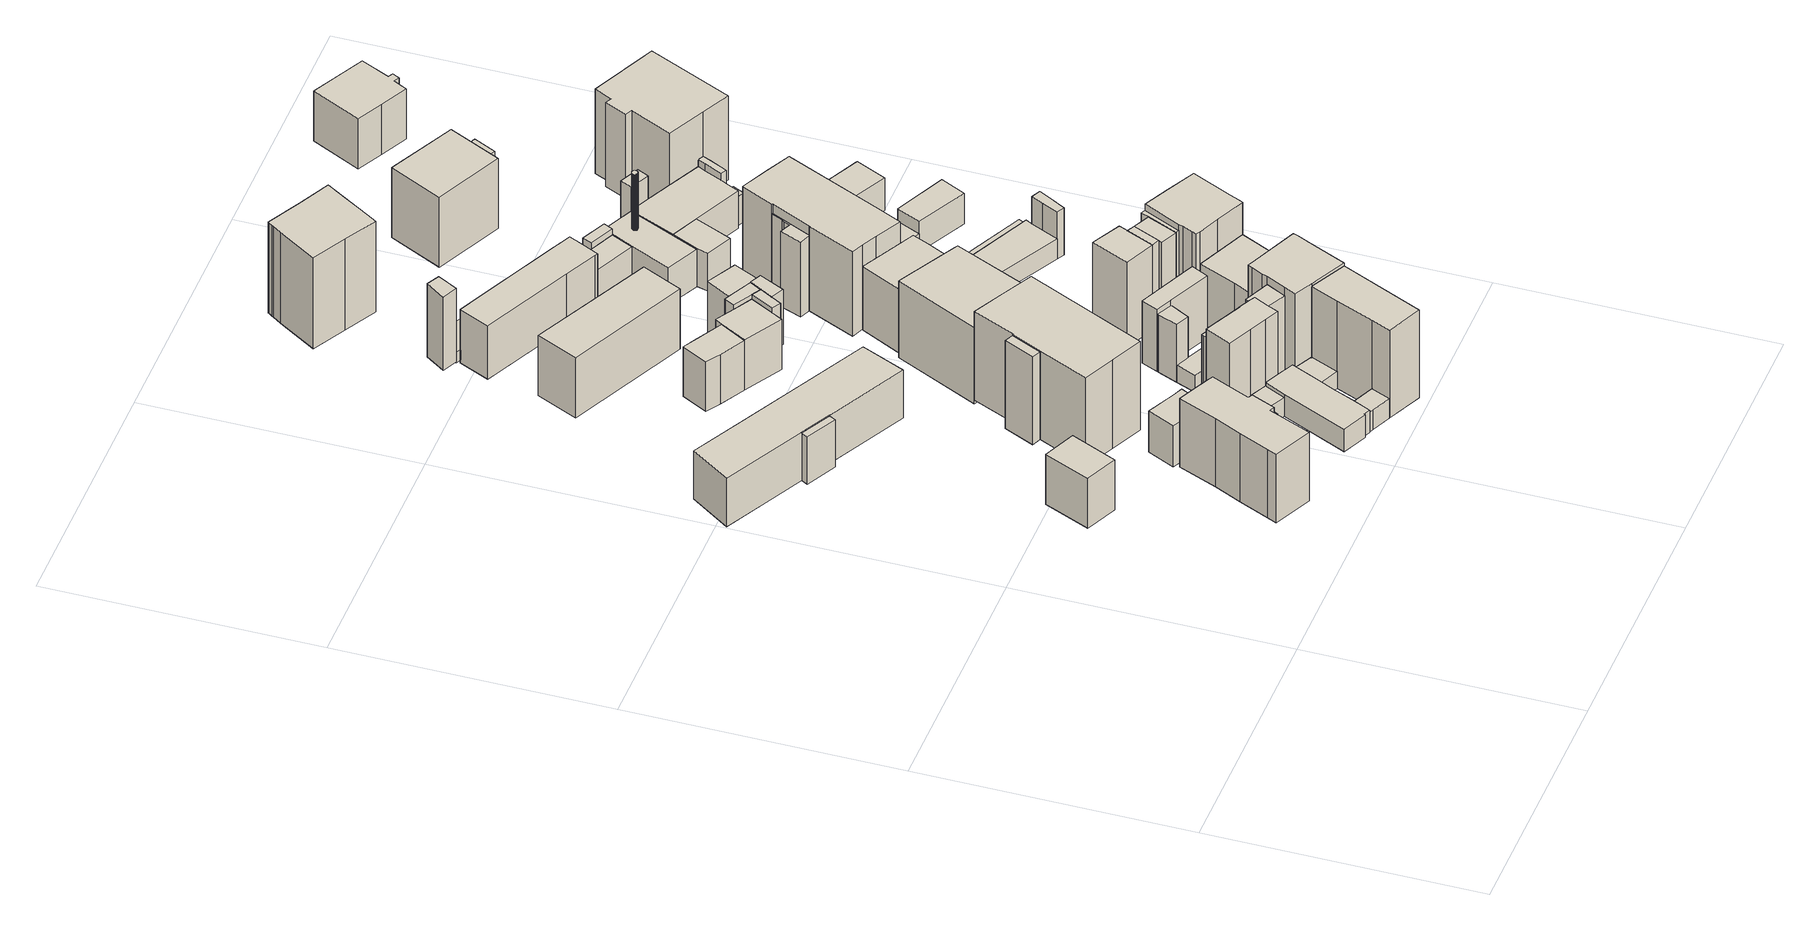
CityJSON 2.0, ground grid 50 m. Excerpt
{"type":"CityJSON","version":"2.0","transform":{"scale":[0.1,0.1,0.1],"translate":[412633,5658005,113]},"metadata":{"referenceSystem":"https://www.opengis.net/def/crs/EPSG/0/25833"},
"CityObjects":{
"building1":{"type":"Building","attributes":{"Dachtyp_tdc":"tdcFreeFormRoof","Gemeindeschluessel":14612000,"Dachneigung":56.43,"QualitaetDacherkennung":4,"Geometrietyp2DReferenz":"3000","measuredHeight":13.02,"function":"31001_9998","roofType":"5000"},"geometry":[{"type":"Solid","lod":"1","boundaries":[[[[0,1,2,3]],[[4,5,6,7]],[[3,5,4,0]],[[2,6,5,3]],[[1,7,6,2]],[[0,4,7,1]]]]}]},
"building2":{"type":"Building","attributes":{"Dachtyp_tdc":"tdcPolyFlatRoof","Gemeindeschluessel":14612000,"Dachneigung":4.66,"QualitaetDacherkennung":61,"Geometrietyp2DReferenz":"3000","measuredHeight":14.81,"function":"31001_9998","roofType":"2100"},"geometry":[{"type":"Solid","lod":"1","boundaries":[[[[8,9,10,11,12,13,14,15,16,17,18,19,20]],[[21,22,23,24,25,26,27,28,29,30,31,32,33]],[[20,22,21,8]],[[19,23,22,20]],[[18,24,23,19]],[[17,25,24,18]],[[16,26,25,17]],[[15,27,26,16]],[[14,28,27,15]],[[13,29,28,14]],[[12,30,29,13]],[[11,31,30,12]],[[10,32,31,11]],[[9,33,32,10]],[[8,21,33,9]]]]}]},
"building3":{"type":"Building","attributes":{"Gemeindeschluessel":14612000,"Geometrietyp2DReferenz":"3000","function":"31001_9998","roofType":"9999"},"children":["building3-1","building3-2"]},
"building3-1":{"type":"BuildingPart","attributes":{"Dachtyp_tdc":"tdcPolyFlatRoof","Dachneigung":5.91,"QualitaetDacherkennung":40,"Geometrietyp2DReferenz":"3000","measuredHeight":9.98,"roofType":"2100"},"parents":["building3"],"geometry":[{"type":"Solid","lod":"1","boundaries":[[[[34,35,36,37,38,39]],[[40,41,42,43,44,45]],[[39,41,40,34]],[[38,42,41,39]],[[37,43,42,38]],[[36,44,43,37]],[[35,45,44,36]],[[34,40,45,35]]]]}]},
"building3-2":{"type":"BuildingPart","attributes":{"Dachtyp_tdc":"tdcPolyFlatRoof","Dachneigung":2.6,"QualitaetDacherkennung":76,"Geometrietyp2DReferenz":"3000","measuredHeight":10.34,"roofType":"2100"},"parents":["building3"],"geometry":[{"type":"Solid","lod":"1","boundaries":[[[[46,47,48,49,50,51,52,53,54]],[[55,44,43,42,41,56,57,58,59]],[[54,44,55,46]],[[53,43,44,54]],[[52,42,43,53]],[[51,41,42,52]],[[50,56,41,51]],[[49,57,56,50]],[[48,58,57,49]],[[47,59,58,48]],[[46,55,59,47]]]]}]},
"building4":{"type":"Building","attributes":{"Dachtyp_tdc":"tdcGableRoof","Gemeindeschluessel":14612000,"Dachneigung":39.51,"QualitaetDacherkennung":8,"Geometrietyp2DReferenz":"3000","measuredHeight":11.04,"function":"31001_9998","roofType":"3100"},"geometry":[{"type":"Solid","lod":"1","boundaries":[[[[60,61,62,63,64,65,66]],[[67,68,69,70,71,72,73]],[[66,68,67,60]],[[65,69,68,66]],[[64,70,69,65]],[[63,71,70,64]],[[62,72,71,63]],[[61,73,72,62]],[[60,67,73,61]]]]}]},
"building5":{"type":"Building","attributes":{"Dachtyp_tdc":"tdcPolyFlatRoof","Gemeindeschluessel":14612000,"Dachneigung":2.84,"QualitaetDacherkennung":62,"Geometrietyp2DReferenz":"3000","measuredHeight":3.71,"function":"31001_9998","roofType":"2100"},"geometry":[{"type":"Solid","lod":"1","boundaries":[[[[74,75,76,77,78,79]],[[80,81,82,83,84,85]],[[79,81,80,74]],[[78,82,81,79]],[[77,83,82,78]],[[76,84,83,77]],[[75,85,84,76]],[[74,80,85,75]]]]}]},
"building6":{"type":"Building","attributes":{"Dachtyp_tdc":"tdcFreeFormRoof","Gemeindeschluessel":14612000,"Dachneigung":14.26,"QualitaetDacherkennung":18,"Geometrietyp2DReferenz":"3000","measuredHeight":3.94,"function":"31001_9998","roofType":"5000"},"geometry":[{"type":"Solid","lod":"1","boundaries":[[[[86,87,88,89,90,91,92]],[[93,94,95,96,97,98,99]],[[92,94,93,86]],[[91,95,94,92]],[[90,96,95,91]],[[89,97,96,90]],[[88,98,97,89]],[[87,99,98,88]],[[86,93,99,87]]]]}]},
"building7":{"type":"Building","attributes":{"Gemeindeschluessel":14612000,"Geometrietyp2DReferenz":"3000","function":"31001_9998","roofType":"9999"},"children":["building7-1","building7-2"]},
"building7-1":{"type":"BuildingPart","attributes":{"Dachtyp_tdc":"tdcGableRoof","Dachneigung":34.18,"QualitaetDacherkennung":71,"Geometrietyp2DReferenz":"3000","measuredHeight":20.74,"roofType":"3100"},"parents":["building7"],"geometry":[{"type":"Solid","lod":"1","boundaries":[[[[100,101,102,103,104,105,106,107,108]],[[109,110,111,112,113,114,115,116,117]],[[108,109,117,100]],[[107,110,109,108]],[[106,111,110,107]],[[105,112,111,106]],[[104,113,112,105]],[[103,114,113,104]],[[102,115,114,103]],[[101,116,115,102]],[[100,117,116,101]]]]}]},
"building7-2":{"type":"BuildingPart","attributes":{"Dachtyp_tdc":"tdcGableRoof","Dachneigung":34.42,"QualitaetDacherkennung":62,"Geometrietyp2DReferenz":"3000","measuredHeight":19.42,"roofType":"3100"},"parents":["building7"],"geometry":[{"type":"Solid","lod":"1","boundaries":[[[[118,119,120,121]],[[122,123,109,117]],[[121,122,117,118]],[[120,123,122,121]],[[119,109,123,120]],[[118,117,109,119]]]]}]},
"building8":{"type":"Building","attributes":{"Dachtyp_tdc":"tdcPolyFlatRoof","Gemeindeschluessel":14612000,"Dachneigung":3.23,"QualitaetDacherkennung":79,"Geometrietyp2DReferenz":"3000","measuredHeight":4.86,"function":"31001_9998","roofType":"2100"},"geometry":[{"type":"Solid","lod":"1","boundaries":[[[[124,125,126,127,128,129,130,131,132,133,134]],[[135,136,137,138,139,140,141,142,143,144,145]],[[134,136,135,124]],[[133,137,136,134]],[[132,138,137,133]],[[131,139,138,132]],[[130,140,139,131]],[[129,141,140,130]],[[128,142,141,129]],[[127,143,142,128]],[[126,144,143,127]],[[125,145,144,126]],[[124,135,145,125]]]]}]},
"building9":{"type":"Building","attributes":{"Dachtyp_tdc":"tdcFreeFormRoof","Gemeindeschluessel":14612000,"Dachneigung":26.87,"QualitaetDacherkennung":18,"Geometrietyp2DReferenz":"3000","measuredHeight":4.4,"function":"31001_9998","roofType":"5000"},"geometry":[{"type":"Solid","lod":"1","boundaries":[[[[146,147,148,149]],[[150,151,152,153]],[[149,151,150,146]],[[148,152,151,149]],[[147,153,152,148]],[[146,150,153,147]]]]}]},
"building10":{"type":"Building","attributes":{"Gemeindeschluessel":14612000,"Geometrietyp2DReferenz":"3000","function":"31001_9998","roofType":"9999"},"children":["building10-1","building10-2","building10-3"]},
"building10-1":{"type":"BuildingPart","attributes":{"Dachtyp_tdc":"tdcPolyFlatRoof","Dachneigung":3.14,"QualitaetDacherkennung":59,"Geometrietyp2DReferenz":"3000","measuredHeight":17.77,"roofType":"2100"},"parents":["building10"],"geometry":[{"type":"Solid","lod":"1","boundaries":[[[[154,155,156,157,158,159,160,161,162,163]],[[164,165,166,167,168,169,170,171,172,173]],[[163,165,164,154]],[[162,166,165,163]],[[161,167,166,162]],[[160,168,167,161]],[[159,169,168,160]],[[158,170,169,159]],[[157,171,170,158]],[[156,172,171,157]],[[155,173,172,156]],[[154,164,173,155]]]]}]},
"building10-2":{"type":"BuildingPart","attributes":{"Dachtyp_tdc":"tdcFreeFormRoof","Dachneigung":76.85,"QualitaetDacherkennung":22,"Geometrietyp2DReferenz":"3000","measuredHeight":17,"roofType":"5000"},"parents":["building10"],"geometry":[{"type":"Solid","lod":"1","boundaries":[[[[174,175,176,177,178,179]],[[164,180,181,182,166,165]],[[179,180,164,174]],[[178,181,180,179]],[[177,182,181,178]],[[176,166,182,177]],[[175,165,166,176]],[[174,164,165,175]]]]}]},
"building10-3":{"type":"BuildingPart","attributes":{"Dachtyp_tdc":"tdcPolyFlatRoof","Dachneigung":0,"QualitaetDacherkennung":33,"Geometrietyp2DReferenz":"3000","measuredHeight":17.25,"roofType":"1000"},"parents":["building10"],"geometry":[{"type":"Solid","lod":"1","boundaries":[[[[183,184,185,186,187,188]],[[189,169,168,167,190,191]],[[188,169,189,183]],[[187,168,169,188]],[[186,167,168,187]],[[185,190,167,186]],[[184,191,190,185]],[[183,189,191,184]]]]}]},
"building11":{"type":"Building","attributes":{"Gemeindeschluessel":14612000,"Geometrietyp2DReferenz":"3000","function":"31001_9998","roofType":"9999"},"children":["building11-1","building11-2","building11-3"]},
"building11-1":{"type":"BuildingPart","attributes":{"Dachtyp_tdc":"tdcPolyFlatRoof","Dachneigung":9.46,"QualitaetDacherkennung":52,"Geometrietyp2DReferenz":"3000","measuredHeight":19.07,"roofType":"2100"},"parents":["building11"],"geometry":[{"type":"Solid","lod":"1","boundaries":[[[[192,193,194,195,196,197,198]],[[199,200,201,202,203,204,205]],[[198,200,199,192]],[[197,201,200,198]],[[196,202,201,197]],[[195,203,202,196]],[[194,204,203,195]],[[193,205,204,194]],[[192,199,205,193]]]]}]},
"building11-2":{"type":"BuildingPart","attributes":{"Dachtyp_tdc":"tdcPolyFlatRoof","Dachneigung":0,"QualitaetDacherkennung":39,"Geometrietyp2DReferenz":"3000","measuredHeight":3.65,"roofType":"1000"},"parents":["building11"],"geometry":[{"type":"Solid","lod":"1","boundaries":[[[[206,207,208,209,210]],[[211,212,213,202,201]],[[210,212,211,206]],[[209,213,212,210]],[[208,202,213,209]],[[207,201,202,208]],[[206,211,201,207]]]]}]},
"building11-3":{"type":"BuildingPart","attributes":{"Dachtyp_tdc":"tdcGableRoof","Dachneigung":26.27,"QualitaetDacherkennung":17,"Geometrietyp2DReferenz":"3000","measuredHeight":5.12,"roofType":"3100"},"parents":["building11"],"geometry":[{"type":"Solid","lod":"1","boundaries":[[[[214,215,216,217,218,219]],[[199,220,221,222,223,200]],[[219,220,199,214]],[[218,221,220,219]],[[217,222,221,218]],[[216,223,222,217]],[[215,200,223,216]],[[214,199,200,215]]]]}]},
"building12":{"type":"Building","attributes":{"Dachtyp_tdc":"tdcPolyFlatRoof","Gemeindeschluessel":14612000,"Dachneigung":5.57,"QualitaetDacherkennung":49,"Geometrietyp2DReferenz":"3000","measuredHeight":13.03,"function":"31001_9998","roofType":"2100"},"geometry":[{"type":"Solid","lod":"1","boundaries":[[[[224,225,226,227]],[[228,229,230,231]],[[227,229,228,224]],[[226,230,229,227]],[[225,231,230,226]],[[224,228,231,225]]]]}]},
"building13":{"type":"Building","attributes":{"Dachtyp_tdc":"tdcPolyFlatRoof","Gemeindeschluessel":14612000,"Dachneigung":16.61,"QualitaetDacherkennung":39,"Geometrietyp2DReferenz":"3000","measuredHeight":15.86,"function":"31001_9998","roofType":"2100"},"geometry":[{"type":"Solid","lod":"1","boundaries":[[[[232,233,234,235]],[[236,237,238,239]],[[235,237,236,232]],[[234,238,237,235]],[[233,239,238,234]],[[232,236,239,233]]]]}]},
"building14":{"type":"Building","attributes":{"Gemeindeschluessel":14612000,"Geometrietyp2DReferenz":"3000","function":"31001_9998","roofType":"9999"},"children":["building14-1","building14-2","building14-3","building14-4","building14-5","building14-6"]},
"building14-1":{"type":"BuildingPart","attributes":{"Dachtyp_tdc":"tdcFreeFormRoof","Dachneigung":58.88,"QualitaetDacherkennung":21,"Geometrietyp2DReferenz":"3000","measuredHeight":12.53,"roofType":"5000"},"parents":["building14"],"geometry":[{"type":"Solid","lod":"1","boundaries":[[[[240,241,242,243]],[[244,245,246,247]],[[243,245,244,240]],[[242,246,245,243]],[[241,247,246,242]],[[240,244,247,241]]]]}]},
"building14-2":{"type":"BuildingPart","attributes":{"Dachtyp_tdc":"tdcHipAndGableRoof","Dachneigung":10.79,"QualitaetDacherkennung":48,"Geometrietyp2DReferenz":"3000","measuredHeight":10.87,"roofType":"5000"},"parents":["building14"],"geometry":[{"type":"Solid","lod":"1","boundaries":[[[[248,249,250,251,252,253,254]],[[255,256,257,258,259,260,261]],[[254,256,255,248]],[[253,257,256,254]],[[252,258,257,253]],[[251,259,258,252]],[[250,260,259,251]],[[249,261,260,250]],[[248,255,261,249]]]]}]},
"building14-3":{"type":"BuildingPart","attributes":{"Dachtyp_tdc":"tdcFreeFormRoof","Dachneigung":60.31,"QualitaetDacherkennung":21,"Geometrietyp2DReferenz":"3000","measuredHeight":12.49,"roofType":"5000"},"parents":["building14"],"geometry":[{"type":"Solid","lod":"1","boundaries":[[[[262,263,264,265,266]],[[267,268,244,269,257]],[[266,268,267,262]],[[265,244,268,266]],[[264,269,244,265]],[[263,257,269,264]],[[262,267,257,263]]]]}]},
"building14-4":{"type":"BuildingPart","attributes":{"Dachtyp_tdc":"tdcFreeFormRoof","Dachneigung":66.16,"QualitaetDacherkennung":23,"Geometrietyp2DReferenz":"3000","measuredHeight":12.56,"roofType":"5000"},"parents":["building14"],"geometry":[{"type":"Solid","lod":"1","boundaries":[[[[270,271,272,273]],[[258,269,274,259]],[[273,269,258,270]],[[272,274,269,273]],[[271,259,274,272]],[[270,258,259,271]]]]}]},
"building14-5":{"type":"BuildingPart","attributes":{"Dachtyp_tdc":"tdcPolyFlatRoof","Dachneigung":0,"QualitaetDacherkennung":63,"Geometrietyp2DReferenz":"3000","measuredHeight":10.43,"roofType":"1000"},"parents":["building14"],"geometry":[{"type":"Solid","lod":"1","boundaries":[[[[275,276,277,278]],[[268,279,280,245]],[[278,279,268,275]],[[277,280,279,278]],[[276,245,280,277]],[[275,268,245,276]]]]}]},
"building14-6":{"type":"BuildingPart","attributes":{"Dachtyp_tdc":"tdcPolyFlatRoof","Dachneigung":0,"QualitaetDacherkennung":40,"Geometrietyp2DReferenz":"3000","measuredHeight":10.34,"roofType":"1000"},"parents":["building14"],"geometry":[{"type":"Solid","lod":"1","boundaries":[[[[281,282,283,284,285,286]],[[287,288,255,261,289,290]],[[286,288,287,281]],[[285,255,288,286]],[[284,261,255,285]],[[283,289,261,284]],[[282,290,289,283]],[[281,287,290,282]]]]}]},
"building15":{"type":"Building","attributes":{"Dachtyp_tdc":"tdcFreeFormRoof","Gemeindeschluessel":14612000,"Dachneigung":31.89,"QualitaetDacherkennung":73,"Geometrietyp2DReferenz":"3000","measuredHeight":18.28,"function":"31001_9998","roofType":"5000"},"geometry":[{"type":"Solid","lod":"1","boundaries":[[[[291,292,293,294,295,296,297]],[[298,299,300,301,302,303,304]],[[297,299,298,291]],[[296,300,299,297]],[[295,301,300,296]],[[294,302,301,295]],[[293,303,302,294]],[[292,304,303,293]],[[291,298,304,292]]]]}]},
"building16":{"type":"Building","attributes":{"Gemeindeschluessel":14612000,"Geometrietyp2DReferenz":"3000","function":"31001_9998","roofType":"9999"},"children":["building16-1","building16-2","building16-3"]},
"building16-1":{"type":"BuildingPart","attributes":{"Dachtyp_tdc":"tdcFreeFormRoof","Dachneigung":66.15,"QualitaetDacherkennung":8,"Geometrietyp2DReferenz":"3000","measuredHeight":14.99,"roofType":"5000"},"parents":["building16"],"geometry":[{"type":"Solid","lod":"1","boundaries":[[[[305,306,307,308,309]],[[310,311,312,313,314]],[[309,311,310,305]],[[308,312,311,309]],[[307,313,312,308]],[[306,314,313,307]],[[305,310,314,306]]]]}]},
"building16-2":{"type":"BuildingPart","attributes":{"Dachtyp_tdc":"tdcFreeFormRoof","Dachneigung":61.25,"QualitaetDacherkennung":11,"Geometrietyp2DReferenz":"3000","measuredHeight":13.51,"roofType":"5000"},"parents":["building16"],"geometry":[{"type":"Solid","lod":"1","boundaries":[[[[315,316,317,318,319,320]],[[312,321,322,323,324,313]],[[320,321,312,315]],[[319,322,321,320]],[[318,323,322,319]],[[317,324,323,318]],[[316,313,324,317]],[[315,312,313,316]]]]}]},
"building16-3":{"type":"BuildingPart","attributes":{"Dachtyp_tdc":"tdcPolyFlatRoof","Dachneigung":2.77,"QualitaetDacherkennung":56,"Geometrietyp2DReferenz":"3000","measuredHeight":3.61,"roofType":"2100"},"parents":["building16"],"geometry":[{"type":"Solid","lod":"1","boundaries":[[[[325,326,327,328,329,330]],[[331,332,333,323,322,334]],[[330,332,331,325]],[[329,333,332,330]],[[328,323,333,329]],[[327,322,323,328]],[[326,334,322,327]],[[325,331,334,326]]]]}]},
"building17":{"type":"Building","attributes":{"Dachtyp_tdc":"tdcPolyFlatRoof","Gemeindeschluessel":14612000,"Dachneigung":0,"QualitaetDacherkennung":69,"Geometrietyp2DReferenz":"3000","measuredHeight":2.19,"function":"31001_9998","roofType":"1000"},"geometry":[{"type":"Solid","lod":"1","boundaries":[[[[335,336,337,338,339,340,341]],[[342,343,344,345,346,347,348]],[[341,343,342,335]],[[340,344,343,341]],[[339,345,344,340]],[[338,346,345,339]],[[337,347,346,338]],[[336,348,347,337]],[[335,342,348,336]]]]}]},
"building18":{"type":"Building","attributes":{"Dachtyp_tdc":"tdcFreeFormRoof","Gemeindeschluessel":14612000,"Dachneigung":34.57,"QualitaetDacherkennung":70,"Geometrietyp2DReferenz":"3000","measuredHeight":20.98,"function":"31001_9998","roofType":"5000"},"geometry":[{"type":"Solid","lod":"1","boundaries":[[[[349,350,351,352,353,354,355,356,357,358,359,360]],[[213,189,191,361,362,363,364,365,366,367,204,203]],[[360,189,213,349]],[[359,191,189,360]],[[358,361,191,359]],[[357,362,361,358]],[[356,363,362,357]],[[355,364,363,356]],[[354,365,364,355]],[[353,366,365,354]],[[352,367,366,353]],[[351,204,367,352]],[[350,203,204,351]],[[349,213,203,350]]]]}]},
"building19":{"type":"Building","attributes":{"Dachtyp_tdc":"tdcPolyFlatRoof","Gemeindeschluessel":14612000,"Dachneigung":24.41,"QualitaetDacherkennung":52,"Geometrietyp2DReferenz":"3000","measuredHeight":12.61,"function":"31001_9998","roofType":"2100"},"geometry":[{"type":"Solid","lod":"1","boundaries":[[[[368,369,370,371,372,373,374,375,376,377]],[[378,379,380,381,382,383,384,385,386,387]],[[377,379,378,368]],[[376,380,379,377]],[[375,381,380,376]],[[374,382,381,375]],[[373,383,382,374]],[[372,384,383,373]],[[371,385,384,372]],[[370,386,385,371]],[[369,387,386,370]],[[368,378,387,369]]]]}]},
"building20":{"type":"Building","attributes":{"Dachtyp_tdc":"tdcPolyFlatRoof","Gemeindeschluessel":14612000,"Dachneigung":7.29,"QualitaetDacherkennung":76,"Geometrietyp2DReferenz":"3000","measuredHeight":3.87,"function":"31001_9998","roofType":"2100"},"geometry":[{"type":"Solid","lod":"1","boundaries":[[[[388,389,390,391]],[[346,345,392,393]],[[391,345,346,388]],[[390,392,345,391]],[[389,393,392,390]],[[388,346,393,389]]]]}]},
"building21":{"type":"Building","attributes":{"Gemeindeschluessel":14612000,"Geometrietyp2DReferenz":"3000","function":"31001_9998","roofType":"9999"},"children":["building21-1","building21-2"]},
"building21-1":{"type":"BuildingPart","attributes":{"Dachtyp_tdc":"tdcGableRoof","Dachneigung":29.58,"QualitaetDacherkennung":68,"Geometrietyp2DReferenz":"3000","measuredHeight":21.14,"roofType":"3100"},"parents":["building21"],"geometry":[{"type":"Solid","lod":"1","boundaries":[[[[394,395,396,397,398,399,400,401,402,403,404,405,406,407]],[[408,409,410,411,412,413,414,415,416,417,418,419,420,421]],[[407,409,408,394]],[[406,410,409,407]],[[405,411,410,406]],[[404,412,411,405]],[[403,413,412,404]],[[402,414,413,403]],[[401,415,414,402]],[[400,416,415,401]],[[399,417,416,400]],[[398,418,417,399]],[[397,419,418,398]],[[396,420,419,397]],[[395,421,420,396]],[[394,408,421,395]]]]}]},
"building21-2":{"type":"BuildingPart","attributes":{"Dachtyp_tdc":"tdcGableRoof","Dachneigung":16.48,"QualitaetDacherkennung":56,"Geometrietyp2DReferenz":"3000","measuredHeight":18.48,"roofType":"3100"},"parents":["building21"],"geometry":[{"type":"Solid","lod":"1","boundaries":[[[[422,423,424,425,426,427,428,429,430]],[[431,416,415,432,433,434,435,436,417]],[[430,431,417,422]],[[429,416,431,430]],[[428,415,416,429]],[[427,432,415,428]],[[426,433,432,427]],[[425,434,433,426]],[[424,435,434,425]],[[423,436,435,424]],[[422,417,436,423]]]]}]},
"building22":{"type":"Building","attributes":{"Gemeindeschluessel":14612000,"Dachtyp_tdc":"tdcPolyFlatRoof","Dachneigung":0,"QualitaetDacherkennung":57,"Geometrietyp2DReferenz":"3000","measuredHeight":13.31,"function":"31001_9998","roofType":"1000"},"geometry":[{"type":"Solid","lod":"1","boundaries":[[[[437,438,439,440,441,442]],[[300,443,444,445,446,301]],[[442,443,300,437]],[[441,444,443,442]],[[440,445,444,441]],[[439,446,445,440]],[[438,301,446,439]],[[437,300,301,438]]]]}]},
"building23":{"type":"Building","attributes":{"Dachtyp_tdc":"tdcGableRoof","Gemeindeschluessel":14612000,"Dachneigung":10.35,"QualitaetDacherkennung":40,"Geometrietyp2DReferenz":"3000","measuredHeight":13.12,"function":"31001_9998","roofType":"3100"},"geometry":[{"type":"Solid","lod":"1","boundaries":[[[[447,448,449,450,451]],[[452,365,364,453,454]],[[451,365,452,447]],[[450,364,365,451]],[[449,453,364,450]],[[448,454,453,449]],[[447,452,454,448]]]]}]},
"building24":{"type":"Building","attributes":{"Dachtyp_tdc":"tdcPolyFlatRoof","Gemeindeschluessel":14612000,"Dachneigung":7.13,"QualitaetDacherkennung":76,"Geometrietyp2DReferenz":"3000","measuredHeight":3.87,"function":"31001_9998","roofType":"2100"},"geometry":[{"type":"Solid","lod":"1","boundaries":[[[[389,455,456,390]],[[457,458,459,460]],[[390,458,457,389]],[[456,459,458,390]],[[455,460,459,456]],[[389,457,460,455]]]]}]},
"building25":{"type":"Building","attributes":{"Gemeindeschluessel":14612000,"Geometrietyp2DReferenz":"3000","function":"31001_9998","roofType":"9999"},"children":["building25-1","building25-2","building25-3","building25-4","building25-5"]},
"building25-1":{"type":"BuildingPart","attributes":{"Dachtyp_tdc":"tdcGableRoof","Dachneigung":32.82,"QualitaetDacherkennung":73,"Geometrietyp2DReferenz":"3000","measuredHeight":21.13,"roofType":"3100"},"parents":["building25"],"geometry":[{"type":"Solid","lod":"1","boundaries":[[[[461,462,463,464,465,466,467,468,469,470,471,472]],[[473,474,475,476,477,478,479,480,481,482,483,484]],[[472,474,473,461]],[[471,475,474,472]],[[470,476,475,471]],[[469,477,476,470]],[[468,478,477,469]],[[467,479,478,468]],[[466,480,479,467]],[[465,481,480,466]],[[464,482,481,465]],[[463,483,482,464]],[[462,484,483,463]],[[461,473,484,462]]]]}]},
"building25-2":{"type":"BuildingPart","attributes":{"Dachtyp_tdc":"tdcPolyFlatRoof","Dachneigung":0,"QualitaetDacherkennung":42,"Geometrietyp2DReferenz":"3000","measuredHeight":17.8,"roofType":"1000"},"parents":["building25"],"geometry":[{"type":"Solid","lod":"1","boundaries":[[[[485,486,487,488]],[[489,490,491,492]],[[488,490,489,485]],[[487,491,490,488]],[[486,492,491,487]],[[485,489,492,486]]]]}]},
"building25-3":{"type":"BuildingPart","attributes":{"Dachtyp_tdc":"tdcPolyFlatRoof","Dachneigung":0,"QualitaetDacherkennung":55,"Geometrietyp2DReferenz":"3000","measuredHeight":17.86,"roofType":"1000"},"parents":["building25"],"geometry":[{"type":"Solid","lod":"1","boundaries":[[[[486,485,493,494,495]],[[492,496,497,498,489]],[[495,496,492,486]],[[494,497,496,495]],[[493,498,497,494]],[[485,489,498,493]],[[486,492,489,485]]]]}]},
"building25-4":{"type":"BuildingPart","attributes":{"Dachtyp_tdc":"tdcPolyFlatRoof","Dachneigung":0,"QualitaetDacherkennung":47,"Geometrietyp2DReferenz":"3000","measuredHeight":17.89,"roofType":"1000"},"parents":["building25"],"geometry":[{"type":"Solid","lod":"1","boundaries":[[[[499,500,501,502,503]],[[504,476,475,497,496]],[[503,476,504,499]],[[502,475,476,503]],[[501,497,475,502]],[[500,496,497,501]],[[499,504,496,500]]]]}]},
"building25-5":{"type":"BuildingPart","attributes":{"Dachtyp_tdc":"tdcPolyFlatRoof","Dachneigung":0,"QualitaetDacherkennung":46,"Geometrietyp2DReferenz":"3000","measuredHeight":17.86,"roofType":"1000"},"parents":["building25"],"geometry":[{"type":"Solid","lod":"1","boundaries":[[[[488,487,505,506,507]],[[490,508,509,510,491]],[[507,508,490,488]],[[506,509,508,507]],[[505,510,509,506]],[[487,491,510,505]],[[488,490,491,487]]]]}]},
"building26":{"type":"Building","attributes":{"Dachtyp_tdc":"tdcPolyFlatRoof","Gemeindeschluessel":14612000,"Dachneigung":6.88,"QualitaetDacherkennung":68,"Geometrietyp2DReferenz":"3000","measuredHeight":3.87,"function":"31001_9998","roofType":"2100"},"geometry":[{"type":"Solid","lod":"1","boundaries":[[[[511,456,455,512]],[[513,514,460,459]],[[512,514,513,511]],[[455,460,514,512]],[[456,459,460,455]],[[511,513,459,456]]]]}]},
"building27":{"type":"Building","attributes":{"Gemeindeschluessel":14612000,"Geometrietyp2DReferenz":"3000","function":"31001_9998","roofType":"9999"},"children":["building27-1","building27-2"]},
"building27-1":{"type":"BuildingPart","attributes":{"Dachtyp_tdc":"tdcPolyFlatRoof","Dachneigung":4.59,"QualitaetDacherkennung":57,"Geometrietyp2DReferenz":"3000","measuredHeight":7.9,"roofType":"2100"},"parents":["building27"],"geometry":[{"type":"Solid","lod":"1","boundaries":[[[[515,516,517,518,519]],[[520,521,385,384,522]],[[519,521,520,515]],[[518,385,521,519]],[[517,384,385,518]],[[516,522,384,517]],[[515,520,522,516]]]]}]},
"building27-2":{"type":"BuildingPart","attributes":{"Dachtyp_tdc":"tdcGableRoof","Dachneigung":16.91,"QualitaetDacherkennung":11,"Geometrietyp2DReferenz":"3000","measuredHeight":9.75,"roofType":"3100"},"parents":["building27"],"geometry":[{"type":"Solid","lod":"1","boundaries":[[[[523,524,525,526]],[[522,527,528,520]],[[526,527,522,523]],[[525,528,527,526]],[[524,520,528,525]],[[523,522,520,524]]]]}]},
"building28":{"type":"Building","attributes":{"Gemeindeschluessel":14612000,"Geometrietyp2DReferenz":"3000","function":"31001_9998","roofType":"9999"},"children":["building28-1","building28-2"]},
"building28-1":{"type":"BuildingPart","attributes":{"Dachtyp_tdc":"tdcPolyFlatRoof","Dachneigung":24.33,"QualitaetDacherkennung":53,"Geometrietyp2DReferenz":"3000","measuredHeight":16.33,"roofType":"2100"},"parents":["building28"],"geometry":[{"type":"Solid","lod":"1","boundaries":[[[[529,530,531,532,533,534,535,536,537,538]],[[539,540,541,542,543,544,545,546,547,548]],[[538,540,539,529]],[[537,541,540,538]],[[536,542,541,537]],[[535,543,542,536]],[[534,544,543,535]],[[533,545,544,534]],[[532,546,545,533]],[[531,547,546,532]],[[530,548,547,531]],[[529,539,548,530]]]]}]},
"building28-2":{"type":"BuildingPart","attributes":{"Dachtyp_tdc":"tdcGableRoof","Dachneigung":35.27,"QualitaetDacherkennung":70,"Geometrietyp2DReferenz":"3000","measuredHeight":19.68,"roofType":"3100"},"parents":["building28"],"geometry":[{"type":"Solid","lod":"1","boundaries":[[[[549,550,551,552,553,554,555,556,557,558,559,560]],[[561,562,563,564,541,540,539,548,565,566,567,568]],[[560,562,561,549]],[[559,563,562,560]],[[558,564,563,559]],[[557,541,564,558]],[[556,540,541,557]],[[555,539,540,556]],[[554,548,539,555]],[[553,565,548,554]],[[552,566,565,553]],[[551,567,566,552]],[[550,568,567,551]],[[549,561,568,550]]]]}]},
"building29":{"type":"Building","attributes":{"Dachtyp_tdc":"tdcPolyFlatRoof","Gemeindeschluessel":14612000,"Dachneigung":0,"QualitaetDacherkennung":56,"Geometrietyp2DReferenz":"3000","measuredHeight":3.93,"function":"31001_9998","roofType":"1000"},"geometry":[{"type":"Solid","lod":"1","boundaries":[[[[569,570,571,572,573]],[[574,575,576,577,578]],[[573,575,574,569]],[[572,576,575,573]],[[571,577,576,572]],[[570,578,577,571]],[[569,574,578,570]]]]}]},
"building30":{"type":"Building","attributes":{"Dachtyp_tdc":"tdcPolyFlatRoof","Gemeindeschluessel":14612000,"Dachneigung":2.75,"QualitaetDacherkennung":49,"Geometrietyp2DReferenz":"3000","measuredHeight":7.97,"function":"31001_9998","roofType":"2100"},"geometry":[{"type":"Solid","lod":"1","boundaries":[[[[579,580,581,582,583]],[[584,585,586,587,588]],[[583,585,584,579]],[[582,586,585,583]],[[581,587,586,582]],[[580,588,587,581]],[[579,584,588,580]]]]}]},
"building31":{"type":"Building","attributes":{"Gemeindeschluessel":14612000,"Geometrietyp2DReferenz":"3000","function":"31001_9998","roofType":"9999"},"children":["building31-1","building31-2"]},
"building31-1":{"type":"BuildingPart","attributes":{"Dachtyp_tdc":"tdcPolyFlatRoof","Dachneigung":0,"QualitaetDacherkennung":74,"Geometrietyp2DReferenz":"3000","measuredHeight":4.2,"roofType":"1000"},"parents":["building31"],"geometry":[{"type":"Solid","lod":"1","boundaries":[[[[589,590,591,592,593,594,595]],[[596,597,598,599,600,601,602]],[[595,597,596,589]],[[594,598,597,595]],[[593,599,598,594]],[[592,600,599,593]],[[591,601,600,592]],[[590,602,601,591]],[[589,596,602,590]]]]}]},
"building31-2":{"type":"BuildingPart","attributes":{"Dachtyp_tdc":"tdcGableRoof","Dachneigung":69.62,"QualitaetDacherkennung":6,"Geometrietyp2DReferenz":"3000","measuredHeight":13.08,"roofType":"3100"},"parents":["building31"],"geometry":[{"type":"Solid","lod":"1","boundaries":[[[[603,604,605,606,607,608]],[[609,599,610,611,612,600]],[[608,599,609,603]],[[607,610,599,608]],[[606,611,610,607]],[[605,612,611,606]],[[604,600,612,605]],[[603,609,600,604]]]]}]},
"building32":{"type":"Building","attributes":{"Erfassungsdatum_Objekt":"2022-03-29","BodenHoehe":116.18,"gemHoehe":19,"BauwerkHoehe":19,"Breite":1,"Gemeindeschluessel":"14612000","Geometrietyp2DReferenz":"3000","measuredHeight":19,"function":"51002_1290"},"geometry":[{"type":"Solid","lod":"1","boundaries":[[[[613,614,615,616,617,618,619,620,621,622,623,624,625,626,627,628,629,630,631,632,633,634,635]],[[636,637,638,639,640,641,642,643,644,645,646,647,648,649,650,651,652,653,654,655,656,657,658]],[[635,637,636,613]],[[634,638,637,635]],[[633,639,638,634]],[[632,640,639,633]],[[631,641,640,632]],[[630,642,641,631]],[[629,643,642,630]],[[628,644,643,629]],[[627,645,644,628]],[[626,646,645,627]],[[625,647,646,626]],[[624,648,647,625]],[[623,649,648,624]],[[622,650,649,623]],[[621,651,650,622]],[[620,652,651,621]],[[619,653,652,620]],[[618,654,653,619]],[[617,655,654,618]],[[616,656,655,617]],[[615,657,656,616]],[[614,658,657,615]],[[613,636,658,614]]]]}]},
"building33":{"type":"Building","attributes":{"Dachtyp_tdc":"tdcPolyFlatRoof","Gemeindeschluessel":14612000,"Dachneigung":2.85,"QualitaetDacherkennung":61,"Geometrietyp2DReferenz":"3000","measuredHeight":3.32,"function":"31001_9998","roofType":"2100"},"geometry":[{"type":"Solid","lod":"1","boundaries":[[[[659,660,661,662]],[[663,598,597,664]],[[662,598,663,659]],[[661,597,598,662]],[[660,664,597,661]],[[659,663,664,660]]]]}]},
"building34":{"type":"Building","attributes":{"Dachtyp_tdc":"tdcPolyFlatRoof","Gemeindeschluessel":14612000,"Dachneigung":3.87,"QualitaetDacherkennung":52,"Geometrietyp2DReferenz":"3000","measuredHeight":3.95,"function":"31001_9998","roofType":"2100"},"geometry":[{"type":"Solid","lod":"1","boundaries":[[[[665,666,667,668,669]],[[670,671,672,673,674]],[[669,671,670,665]],[[668,672,671,669]],[[667,673,672,668]],[[666,674,673,667]],[[665,670,674,666]]]]}]},
"building35":{"type":"Building","attributes":{"Gemeindeschluessel":14612000,"Geometrietyp2DReferenz":"3000","function":"31001_9998","roofType":"9999"},"children":["building35-1","building35-2","building35-3"]},
"building35-1":{"type":"BuildingPart","attributes":{"Dachtyp_tdc":"tdcPolyFlatRoof","Dachneigung":2.57,"QualitaetDacherkennung":76,"Geometrietyp2DReferenz":"3000","measuredHeight":8,"roofType":"2100"},"parents":["building35"],"geometry":[{"type":"Solid","lod":"1","boundaries":[[[[675,676,677,678,679]],[[680,681,682,683,684]],[[679,681,680,675]],[[678,682,681,679]],[[677,683,682,678]],[[676,684,683,677]],[[675,680,684,676]]]]}]},
"building35-2":{"type":"BuildingPart","attributes":{"Dachtyp_tdc":"tdcPolyFlatRoof","Dachneigung":2.72,"QualitaetDacherkennung":59,"Geometrietyp2DReferenz":"3000","measuredHeight":8.03,"roofType":"2100"},"parents":["building35"],"geometry":[{"type":"Solid","lod":"1","boundaries":[[[[685,678,677,686,687,688,689,690,691]],[[692,693,694,695,696,697,698,683,682]],[[691,693,692,685]],[[690,694,693,691]],[[689,695,694,690]],[[688,696,695,689]],[[687,697,696,688]],[[686,698,697,687]],[[677,683,698,686]],[[678,682,683,677]],[[685,692,682,678]]]]}]},
"building35-3":{"type":"BuildingPart","attributes":{"Dachtyp_tdc":"tdcGableRoof","Dachneigung":68.53,"QualitaetDacherkennung":10,"Geometrietyp2DReferenz":"3000","measuredHeight":14.03,"roofType":"3100"},"parents":["building35"],"geometry":[{"type":"Solid","lod":"1","boundaries":[[[[699,700,701,702,703,704]],[[705,695,706,707,708,696]],[[704,695,705,699]],[[703,706,695,704]],[[702,707,706,703]],[[701,708,707,702]],[[700,696,708,701]],[[699,705,696,700]]]]}]},
"building36":{"type":"Building","attributes":{"Gemeindeschluessel":14612000,"Geometrietyp2DReferenz":"3000","function":"31001_9998","roofType":"9999"},"children":["building36-1","building36-2"]},
"building36-1":{"type":"BuildingPart","attributes":{"Dachtyp_tdc":"tdcPolyFlatRoof","Dachneigung":27.57,"QualitaetDacherkennung":65,"Geometrietyp2DReferenz":"3000","measuredHeight":14.35,"roofType":"2100"},"parents":["building36"],"geometry":[{"type":"Solid","lod":"1","boundaries":[[[[709,710,711,712,713,714]],[[715,716,717,718,719,720]],[[714,716,715,709]],[[713,717,716,714]],[[712,718,717,713]],[[711,719,718,712]],[[710,720,719,711]],[[709,715,720,710]]]]}]},
"building36-2":{"type":"BuildingPart","attributes":{"Dachtyp_tdc":"tdcGableRoof","Dachneigung":31.89,"QualitaetDacherkennung":71,"Geometrietyp2DReferenz":"3000","measuredHeight":16.81,"roofType":"3100"},"parents":["building36"],"geometry":[{"type":"Solid","lod":"1","boundaries":[[[[721,722,723,724]],[[725,726,717,727]],[[724,726,725,721]],[[723,717,726,724]],[[722,727,717,723]],[[721,725,727,722]]]]}]},
"building37":{"type":"Building","attributes":{"Dachtyp_tdc":"tdcFreeFormRoof","Gemeindeschluessel":14612000,"Dachneigung":67.49,"QualitaetDacherkennung":14,"Geometrietyp2DReferenz":"3000","measuredHeight":13.14,"function":"31001_9998","roofType":"5000"},"geometry":[{"type":"Solid","lod":"1","boundaries":[[[[728,729,730,731]],[[732,733,734,735]],[[731,733,732,728]],[[730,734,733,731]],[[729,735,734,730]],[[728,732,735,729]]]]}]},
"building38":{"type":"Building","attributes":{"Dachtyp_tdc":"tdcPolyFlatRoof","Gemeindeschluessel":14612000,"Dachneigung":0,"QualitaetDacherkennung":63,"Geometrietyp2DReferenz":"3000","measuredHeight":6.34,"function":"31001_9998","roofType":"1000"},"geometry":[{"type":"Solid","lod":"1","boundaries":[[[[736,737,738,739]],[[673,740,741,674]],[[739,740,673,736]],[[738,741,740,739]],[[737,674,741,738]],[[736,673,674,737]]]]}]},
"building39":{"type":"Building","attributes":{"Dachtyp_tdc":"tdcPolyFlatRoof","Gemeindeschluessel":14612000,"Dachneigung":58.23,"QualitaetDacherkennung":9,"Geometrietyp2DReferenz":"3000","measuredHeight":7.99,"function":"31001_9998","roofType":"2100"},"geometry":[{"type":"Solid","lod":"1","boundaries":[[[[742,743,744,745]],[[746,747,748,749]],[[745,747,746,742]],[[744,748,747,745]],[[743,749,748,744]],[[742,746,749,743]]]]}]},
"building40":{"type":"Building","attributes":{"Dachtyp_tdc":"tdcPolyFlatRoof","Gemeindeschluessel":14612000,"Dachneigung":0,"QualitaetDacherkennung":33,"Geometrietyp2DReferenz":"3000","measuredHeight":6.81,"function":"31001_9998","roofType":"1000"},"geometry":[{"type":"Solid","lod":"1","boundaries":[[[[750,751,752,753,754,755,756]],[[757,758,759,760,761,762,763]],[[756,758,757,750]],[[755,759,758,756]],[[754,760,759,755]],[[753,761,760,754]],[[752,762,761,753]],[[751,763,762,752]],[[750,757,763,751]]]]}]},
"building41":{"type":"Building","attributes":{"Dachtyp_tdc":"tdcFreeFormRoof","Gemeindeschluessel":14612000,"Dachneigung":32.26,"QualitaetDacherkennung":63,"Geometrietyp2DReferenz":"3000","measuredHeight":20.23,"function":"31001_9998","roofType":"5000"},"geometry":[{"type":"Solid","lod":"1","boundaries":[[[[764,765,766,767,768,769,770,771,772]],[[773,774,775,776,777,778,779,780,781]],[[772,774,773,764]],[[771,775,774,772]],[[770,776,775,771]],[[769,777,776,770]],[[768,778,777,769]],[[767,779,778,768]],[[766,780,779,767]],[[765,781,780,766]],[[764,773,781,765]]]]}]},
"building42":{"type":"Building","attributes":{"Dachtyp_tdc":"tdcGableRoof","Gemeindeschluessel":14612000,"Dachneigung":33.12,"QualitaetDacherkennung":79,"Geometrietyp2DReferenz":"3000","measuredHeight":12.78,"function":"31001_9998","roofType":"3100"},"geometry":[{"type":"Solid","lod":"1","boundaries":[[[[782,783,784,785,786,787,788,789,790,791]],[[792,793,794,795,796,797,798,799,800,801]],[[791,793,792,782]],[[790,794,793,791]],[[789,795,794,790]],[[788,796,795,789]],[[787,797,796,788]],[[786,798,797,787]],[[785,799,798,786]],[[784,800,799,785]],[[783,801,800,784]],[[782,792,801,783]]]]}]}
},
"vertices":[
[247,397,111],[285,482,111],[225,508,111],[188,423,111],[247,397,6],[188,423,6],[225,508,6],[285,482,6],
[418,218,162],[410,222,162],[417,238,162],[442,294,162],[428,301,162],[372,327,162],[342,255,162],[318,205,162],[293,149,162],[285,132,162],[356,99,162],[390,178,162],[399,174,162],[418,218,18],[399,174,18],[390,178,18],[356,99,18],[285,132,18],[293,149,18],[318,205,18],[342,255,18],[372,327,18],[428,301,18],[442,294,18],[417,238,18],[410,222,18],
[151,893,104],[208,864,104],[214,876,104],[215,876,104],[157,906,104],[157,905,104],[151,893,5],[157,905,5],[157,906,5],[215,876,5],[214,876,5],[208,864,5],
[363,800,106],[399,881,106],[145,1011,106],[56,1057,106],[5,983,106],[157,905,106],[157,906,106],[215,876,106],[214,876,106],[363,800,5],[5,983,5],[56,1057,5],[145,1011,5],[399,881,5],
[410,309,113],[428,301,113],[453,351,113],[435,359,113],[382,384,113],[358,334,113],[372,327,113],[410,309,27],[372,327,27],[358,334,27],[382,384,27],[435,359,27],[453,351,27],[428,301,27],
[442,294,66],[417,238,66],[497,201,66],[505,217,66],[523,256,66],[478,277,66],[442,294,30],[478,277,30],[523,256,30],[505,217,30],[497,201,30],[417,238,30],
[453,351,65],[428,301,65],[442,294,65],[478,277,65],[501,325,65],[505,334,65],[457,358,65],[453,351,31],[457,358,31],[505,334,31],[501,325,31],[478,277,31],[442,294,31],[428,301,31],
[353,561,216],[310,468,216],[369,441,216],[428,414,216],[531,636,216],[473,666,216],[415,695,216],[380,616,216],[379,617,216],[379,617,30],[380,616,30],[415,695,30],[473,666,30],[531,636,30],[428,414,30],[369,441,30],[310,468,30],[353,561,30],
[353,561,214],[379,617,214],[362,624,214],[336,568,214],[336,568,30],[362,624,30],
[527,60,77],[529,63,77],[541,57,77],[557,92,77],[572,127,77],[588,161,77],[612,214,77],[581,229,77],[555,241,77],[536,202,77],[481,81,77],[527,60,30],[481,81,30],[536,202,30],[555,241,30],[581,229,30],[612,214,30],[588,161,30],[572,127,30],[557,92,30],[541,57,30],[529,63,30],
[505,217,70],[536,202,70],[555,241,70],[523,256,70],[505,217,31],[523,256,31],[555,241,31],[536,202,31],
[501,325,209],[478,277,209],[523,256,209],[555,241,209],[581,229,209],[591,250,209],[604,276,209],[595,281,209],[572,292,209],[572,291,209],[501,325,32],[572,291,32],[572,292,32],[595,281,32],[604,276,32],[591,250,32],[581,229,32],[555,241,32],[523,256,32],[478,277,32],
[501,325,192],[572,291,192],[572,292,192],[576,300,192],[505,334,192],[503,330,192],[503,330,32],[505,334,32],[576,300,32],
[628,233,205],[646,269,205],[599,290,205],[595,281,205],[604,276,205],[591,250,205],[628,233,32],[599,290,32],[646,269,32],
[585,38,216],[650,9,216],[719,161,216],[653,194,216],[652,194,216],[630,143,216],[600,73,216],[585,38,32],[600,73,32],[630,143,32],[652,194,32],[653,194,32],[719,161,32],[650,9,32],
[588,161,68],[630,143,68],[652,194,68],[618,211,68],[612,214,68],[588,161,32],[612,214,32],[618,211,32],
[585,38,73],[600,73,73],[563,89,73],[557,92,73],[541,57,73],[548,54,73],[548,54,32],[541,57,32],[557,92,32],[563,89,32],
[182,1302,140],[406,1198,140],[441,1272,140],[218,1379,140],[182,1302,14],[218,1379,14],[441,1272,14],[406,1198,14],
[238,1526,185],[258,1563,185],[235,1575,185],[210,1539,185],[238,1526,31],[210,1539,31],[235,1575,31],[258,1563,31],
[475,1100,127],[449,1055,127],[473,1043,127],[496,1090,127],[475,1100,12],[496,1090,12],[473,1043,12],[449,1055,12],
[369,1114,117],[341,1065,117],[411,1025,117],[422,1045,117],[445,1088,117],[411,1107,117],[377,1127,117],[369,1114,12],[377,1127,12],[411,1107,12],[445,1088,12],[422,1045,12],[411,1025,12],[341,1065,12],
[421,1126,126],[411,1107,126],[462,1078,126],[475,1100,126],[436,1119,126],[421,1126,12],[436,1119,12],[462,1078,12],
[445,1088,127],[422,1045,127],[438,1036,127],[462,1078,127],[438,1036,12],
[436,1119,117],[496,1090,117],[520,1142,117],[466,1171,117],[466,1171,12],[520,1142,12],
[294,1155,116],[268,1107,116],[295,1091,116],[341,1065,116],[369,1114,116],[321,1140,116],[294,1155,12],[321,1140,12],[295,1091,12],[268,1107,12],
[415,695,183],[531,636,183],[536,633,183],[606,788,183],[600,791,183],[497,846,183],[489,850,183],[415,695,22],[489,850,22],[497,846,22],[600,791,22],[606,788,22],[536,633,22],[531,636,22],
[703,417,161],[593,466,161],[580,436,161],[609,422,161],[688,386,161],[703,417,30],[688,386,30],[609,422,30],[580,436,30],[593,466,30],
[609,422,151],[580,436,151],[579,433,151],[564,397,151],[589,386,151],[607,419,151],[607,419,30],[589,386,30],[564,397,30],[579,433,30],
[673,304,66],[690,340,66],[589,386,66],[564,397,66],[549,360,66],[665,308,66],[673,304,30],[665,308,30],[549,360,30],[690,340,30],
[258,1563,51],[238,1526,51],[246,1522,51],[331,1483,51],[354,1532,51],[337,1541,51],[265,1577,51],[258,1563,29],[265,1577,29],[337,1541,29],[354,1532,29],[331,1483,29],[246,1522,29],[238,1526,29],
[618,211,222],[653,194,222],[719,161,222],[752,234,222],[762,255,222],[765,264,222],[673,304,222],[665,308,222],[661,300,222],[650,279,222],[646,269,222],[628,233,222],[650,279,32],[661,300,32],[665,308,32],[673,304,32],[765,264,32],[762,255,32],[752,234,32],
[220,1466,136],[388,1387,136],[449,1358,136],[454,1356,136],[473,1396,136],[481,1413,136],[430,1437,136],[361,1469,136],[331,1483,136],[246,1522,136],[220,1466,24],[246,1522,24],[331,1483,24],[361,1469,24],[430,1437,24],[481,1413,24],[473,1396,24],[454,1356,24],[449,1358,24],[388,1387,24],
[331,1483,64],[361,1469,64],[383,1519,64],[354,1532,64],[383,1519,29],[361,1469,29],
[247,1844,227],[235,1827,227],[190,1756,227],[253,1722,227],[312,1690,227],[324,1709,227],[367,1779,227],[368,1779,227],[376,1793,227],[368,1797,227],[317,1822,227],[254,1855,227],[253,1853,227],[248,1846,227],[247,1844,36],[248,1846,36],[253,1853,36],[254,1855,36],[317,1822,36],[368,1797,36],[376,1793,36],[368,1779,36],[367,1779,36],[324,1709,36],[312,1690,36],[253,1722,36],[190,1756,36],[235,1827,36],
[324,1709,208],[335,1704,208],[347,1724,208],[356,1738,208],[346,1744,208],[356,1759,208],[368,1779,208],[367,1779,208],[337,1730,208],[337,1730,36],[356,1759,36],[346,1744,36],[356,1738,36],[347,1724,36],[335,1704,36],
[497,846,156],[600,791,156],[627,846,156],[640,876,156],[614,889,156],[538,928,156],[538,928,22],[614,889,22],[640,876,22],[627,846,22],
[814,368,155],[720,409,155],[690,340,155],[673,304,155],[765,264,155],[814,368,32],[690,340,32],[720,409,32],
[430,1437,64],[453,1486,64],[361,1469,28],[383,1519,28],[453,1486,28],[430,1437,28],
[716,422,223],[712,413,223],[720,409,223],[759,392,223],[814,368,223],[818,376,223],[826,394,223],[860,467,223],[806,494,223],[759,517,223],[727,448,223],[724,440,223],[716,422,31],[724,440,31],[727,448,31],[759,517,31],[806,494,31],[860,467,31],[826,394,31],[818,376,31],[814,368,31],[759,392,31],[720,409,31],[712,413,31],
[693,471,209],[715,521,209],[701,528,209],[679,477,209],[693,471,31],[679,477,31],[701,528,31],[715,521,31],
[690,465,209],[721,451,209],[745,507,209],[745,507,31],[721,451,31],[690,465,31],
[751,521,210],[745,507,210],[721,451,210],[727,448,210],[759,517,210],[751,521,31],
[708,544,209],[654,572,209],[623,502,209],[623,502,31],[654,572,31],[708,544,31],
[504,1463,64],[481,1413,64],[504,1463,28],[481,1413,28],
[547,1362,102],[501,1383,102],[473,1396,102],[454,1356,102],[528,1322,102],[547,1362,24],[528,1322,24],[501,1383,24],
[501,1383,115],[547,1362,115],[555,1379,115],[509,1400,115],[509,1400,24],[555,1379,24],
[591,1101,181],[589,1102,181],[580,1081,181],[577,1076,181],[572,1065,181],[561,1070,181],[551,1074,181],[535,1034,181],[555,1026,181],[556,1025,181],[591,1101,24],[556,1025,24],[555,1026,24],[535,1034,24],[551,1074,24],[561,1070,24],[572,1065,24],[577,1076,24],[580,1081,24],[589,1102,24],
[614,889,201],[635,935,201],[716,1115,201],[667,1139,201],[619,1162,201],[589,1102,201],[591,1101,201],[556,1025,201],[555,1026,201],[515,938,201],[538,928,201],[565,914,201],[614,889,24],[565,914,24],[538,928,24],[515,938,24],[619,1162,24],[667,1139,24],[716,1115,24],[635,935,24],
[614,889,71],[640,876,71],[688,851,71],[708,898,71],[635,935,71],[614,889,31],[635,935,31],[708,898,31],[688,851,31],[640,876,31],
[553,1219,104],[613,1352,104],[555,1379,104],[528,1322,104],[493,1248,104],[553,1219,26],[493,1248,26],[528,1322,26],[555,1379,26],[613,1352,26],
[627,846,72],[600,791,72],[606,788,72],[804,683,72],[828,735,72],[834,747,72],[709,806,72],[627,846,30],[709,806,30],[834,747,30],[828,735,30],[804,683,30],[606,788,30],[600,791,30],
[818,714,129],[804,683,129],[817,676,129],[834,706,129],[845,727,129],[828,735,129],[818,714,30],[845,727,30],[834,706,30],[817,676,30],
[567,1331,222],[568,1329,222],[569,1328,222],[570,1327,222],[572,1327,222],[573,1327,222],[575,1327,222],[576,1328,222],[576,1329,222],[577,1329,222],[577,1330,222],[577,1331,222],[577,1332,222],[577,1334,222],[576,1335,222],[575,1336,222],[574,1336,222],[573,1337,222],[572,1337,222],[570,1336,222],[569,1335,222],[568,1334,222],[567,1332,222],[567,1331,32],[567,1332,32],[568,1334,32],[569,1335,32],[570,1336,32],[572,1337,32],[573,1337,32],[574,1336,32],[575,1336,32],[576,1335,32],[577,1334,32],[577,1332,32],[577,1331,32],[577,1330,32],[577,1329,32],[576,1329,32],[576,1328,32],[575,1327,32],[573,1327,32],[572,1327,32],[570,1327,32],[569,1328,32],[568,1329,32],
[843,762,63],[716,822,63],[709,806,63],[834,747,63],[843,762,30],[716,822,30],
[716,918,68],[749,902,68],[769,946,68],[729,964,68],[709,922,68],[716,918,30],[709,922,30],[729,964,30],[769,946,30],[749,902,30],
[547,1198,106],[595,1175,106],[626,1244,106],[575,1267,106],[553,1219,106],[547,1198,27],[553,1219,27],[575,1267,27],[626,1244,27],[595,1175,27],
[613,1352,106],[716,1202,106],[726,1223,106],[733,1237,106],[755,1284,106],[695,1313,106],[649,1335,106],[613,1352,27],[649,1335,27],[695,1313,27],[755,1284,27],[733,1237,27],[726,1223,27],[716,1202,27],
[748,1271,121],[733,1237,121],[743,1232,121],[759,1266,121],[765,1279,121],[755,1284,121],[748,1271,27],[765,1279,27],[759,1266,27],[743,1232,27],
[609,1585,172],[629,1626,172],[617,1632,172],[633,1667,172],[632,1668,172],[595,1592,172],[609,1585,32],[595,1592,32],[632,1668,32],[633,1667,32],[617,1632,32],[629,1626,32],
[460,1630,179],[585,1571,179],[632,1668,179],[508,1728,179],[460,1630,32],[508,1728,32],[585,1571,32],
[622,1373,155],[613,1352,155],[649,1335,155],[659,1356,155],[622,1373,38],[659,1356,38],[649,1335,38],[613,1352,38],
[769,946,94],[749,902,94],[842,856,94],[864,902,94],[864,902,30],[842,856,30],
[737,1218,95],[726,1223,95],[716,1202,95],[727,1197,95],[737,1218,34],[727,1197,34],[716,1202,34],[726,1223,34],
[790,1078,100],[748,1099,100],[722,1043,100],[765,1022,100],[831,989,100],[857,1045,100],[855,1046,100],[790,1078,32],[855,1046,32],[857,1045,32],[831,989,32],[765,1022,32],[722,1043,32],[748,1099,32],
[818,1254,214],[888,1409,214],[765,1465,214],[750,1432,214],[738,1438,214],[719,1397,214],[732,1391,214],[695,1313,214],[765,1279,214],[818,1254,37],[765,1279,37],[695,1313,37],[732,1391,37],[719,1397,37],[738,1438,37],[750,1432,37],[765,1465,37],[888,1409,37],
[745,1902,143],[697,1926,143],[651,1834,143],[699,1810,143],[750,1785,143],[763,1810,143],[773,1805,143],[780,1818,143],[771,1823,143],[796,1876,143],[745,1902,38],[796,1876,38],[771,1823,38],[780,1818,38],[773,1805,38],[763,1810,38],[750,1785,38],[699,1810,38],[651,1834,38],[697,1926,38]
]}
